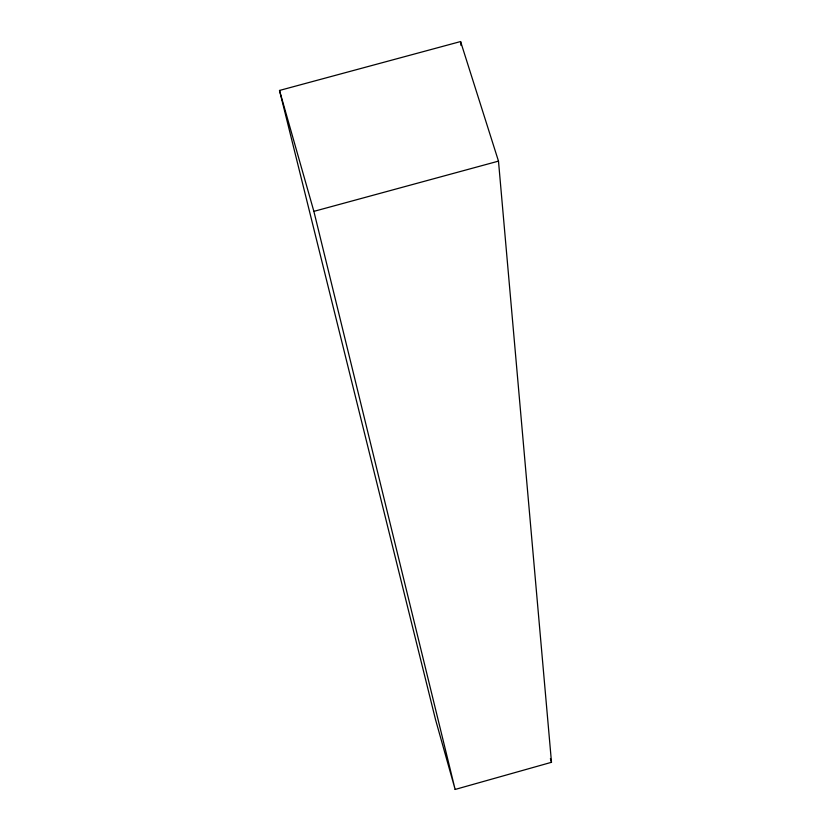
<?xml version="1.0" encoding="UTF-8"?>
<svg xmlns="http://www.w3.org/2000/svg" width="831" height="831" viewBox="0 0 831 831"><rect width="100%" height="100%" fill="white"/><g stroke="black" fill="none" stroke-linecap="round" stroke-linejoin="round"><path stroke-width="1.25" d="M455.139 789.45L551.493 762.297L498.486 161.131L460.592 41.55L279.507 90.454L435.548 719.688L455.139 789.45L313.879 211.365L279.507 90.454M313.879 211.365L498.486 161.131M550.392 758.578L551.493 762.297M460.592 41.55L461.008 45.425"/></g></svg>
